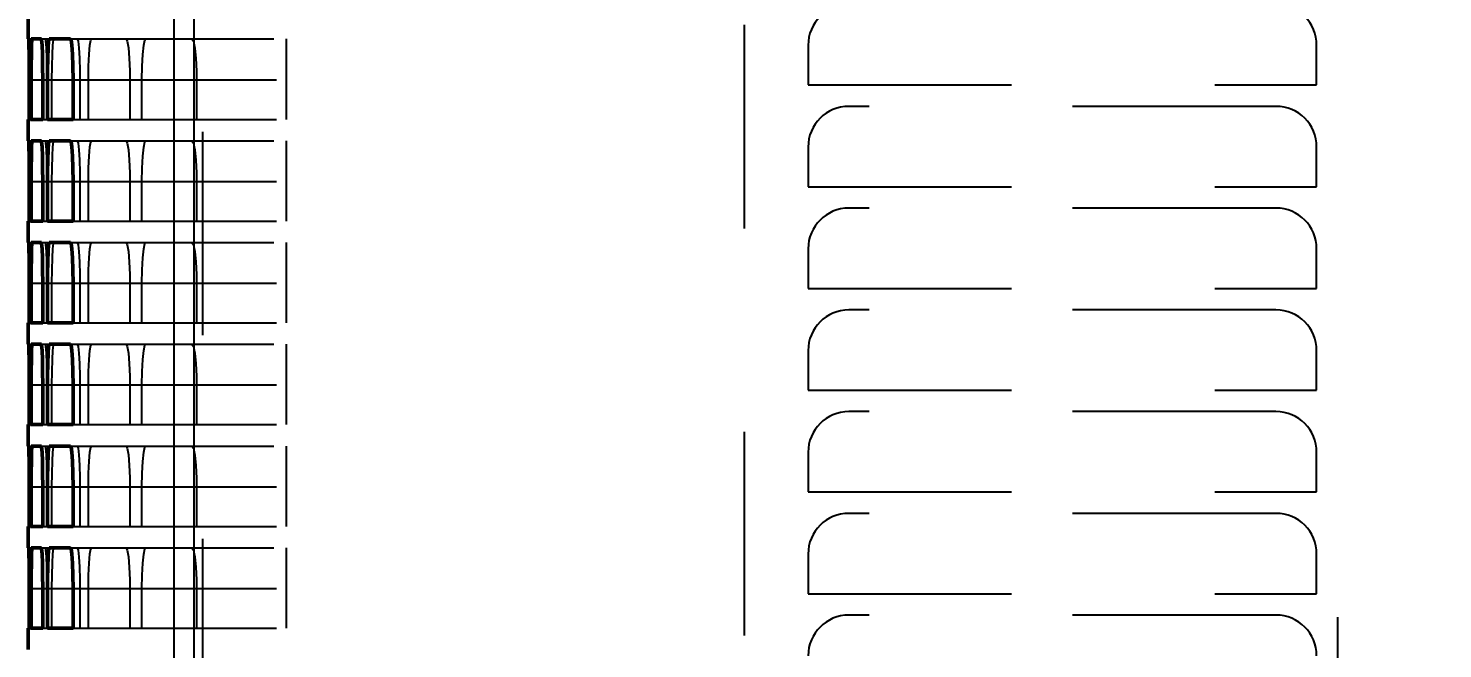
# Model space of a CAD drawing. Header units: inches. Extents: x -0.3 to 42.3, y 0 to 35.9.
# Drawn here: x -0.27 to 6.68, y 6.08 to 9.13 of the extents above; entities that cross this region are included whole.
import ezdxf

# ---------------------------------------------------------------- set-up
doc = ezdxf.new("R2010")
doc.units = ezdxf.units.IN
doc.header["$MEASUREMENT"] = 0
doc.linetypes.add('Center', pattern=[1.5, 0.45, -0.5, 0.05, -0.5])
doc.linetypes.add('Dashed', pattern=[2, 1, -1])
for name, color, linetype, lineweight in [('AM_0', 7, 'Continuous', 50), ('AM_4', 3, 'Continuous', 25), ('AM_5', 3, 'Continuous', 25), ('AM_7', 7, 'Center', 25), ('AM_9', 6, 'Dashed', 25)]:
    doc.layers.add(name, color=color, linetype=linetype, lineweight=lineweight)
doc.dimstyles.get("Standard").update_dxf_attribs({"dimtxt": 0.18, "dimasz": 0.18, "dimexe": 0.18, "dimexo": 0.0625, "dimgap": 0.09, "dimtad": 0, "dimtih": 1, "dimtoh": 1, "dimdec": 4, "dimzin": 0, "dimdsep": 46, "dimtxsty": 'Standard', "dimcen": 0.09, "dimadec": 0, "dimazin": 0, "dimtfac": 1, "dimtdec": 4, "dimtofl": 0, "dimtmove": 0, "dimatfit": 3, "dimfxl": 1, "dimtolj": 1, "dimtzin": 0, "dimarcsym": 0})

# ---------------------------------------------------------------- blocks, each defined once
blk = doc.blocks.new('*D1')
at = {"layer": 'AM_5', "color": 0, "lineweight": -2}
for p, q in [((14.375, 35.75), (39.27, 35.75)), ((39.27, 33.75), (39.27, 24.8282)), ((39.27, 2), (39.27, 10.9218)), ((3.39, 0), (39.27, 0))]:
    blk.add_line(p, q, dxfattribs=at)
at = {"layer": 'AM_5', "color": 0}
for points in [[(39.6033, 33.75), (38.9367, 33.75), (39.27, 35.75)], [(38.9367, 2), (39.6033, 2), (39.27, 0)]]:
    blk.add_solid(points, dxfattribs=at)
at = {"layer": 'Defpoints', "color": 0}
for p in [(14.375, 35.75), (3.39, 0), (39.27, 0)]:
    blk.add_point(p, dxfattribs=at)
at = {"layer": 'AM_5', "color": 0, "insert": (39.27, 17.875), "char_height": 2, "attachment_point": 5, "rotation": 90}
blk.add_mtext('\\A1;35.75 in', dxfattribs=at)

msp = doc.modelspace()

# ---------------------------------------------------------------- linework, layer by layer
at = {"layer": 'AM_0'}
for p, q in [((-0.27, 9.186), (-0.27, 9.081)), ((-0.26742, 9.081), (-0.27, 9.081)), ((-0.20582, 9.081), (-0.25626, 9.081)), ((-0.06207, 9.081), (-0.16774, 9.081)), ((-0.26593, 8.686), (-0.26593, 8.881)), ((-0.25913, 8.881), (-0.25913, 8.686)), ((-0.19909, 8.686), (-0.19909, 8.881)), ((-0.17586, 8.881), (-0.17586, 8.686)), ((-0.05007, 8.686), (-0.05007, 8.881)), ((-0.27, 8.686), (-0.26593, 8.686)), ((-0.27, 8.686), (-0.27, 8.581)), ((-0.25913, 8.686), (-0.19909, 8.686)), ((-0.17586, 8.686), (-0.05007, 8.686)), ((-0.26742, 8.581), (-0.27, 8.581)), ((-0.20582, 8.581), (-0.25626, 8.581)), ((-0.06207, 8.581), (-0.16774, 8.581)), ((-0.26593, 8.186), (-0.26593, 8.381)), ((-0.25913, 8.381), (-0.25913, 8.186)), ((-0.19909, 8.186), (-0.19909, 8.381)), ((-0.17586, 8.381), (-0.17586, 8.186)), ((-0.05007, 8.186), (-0.05007, 8.381)), ((-0.27, 8.186), (-0.26593, 8.186)), ((-0.27, 8.186), (-0.27, 8.081)), ((-0.25913, 8.186), (-0.19909, 8.186)), ((-0.17586, 8.186), (-0.05007, 8.186)), ((-0.26742, 8.081), (-0.27, 8.081)), ((-0.20582, 8.081), (-0.25626, 8.081)), ((-0.06207, 8.081), (-0.16774, 8.081)), ((-0.26593, 7.686), (-0.26593, 7.881)), ((-0.25913, 7.881), (-0.25913, 7.686)), ((-0.19909, 7.686), (-0.19909, 7.881)), ((-0.17586, 7.881), (-0.17586, 7.686)), ((-0.05007, 7.686), (-0.05007, 7.881)), ((-0.27, 7.686), (-0.26593, 7.686)), ((-0.27, 7.686), (-0.27, 7.581)), ((-0.25913, 7.686), (-0.19909, 7.686)), ((-0.17586, 7.686), (-0.05007, 7.686)), ((-0.26742, 7.581), (-0.27, 7.581)), ((-0.20582, 7.581), (-0.25626, 7.581)), ((-0.06207, 7.581), (-0.16774, 7.581)), ((-0.26593, 7.186), (-0.26593, 7.381)), ((-0.25913, 7.381), (-0.25913, 7.186)), ((-0.19909, 7.186), (-0.19909, 7.381)), ((-0.17586, 7.381), (-0.17586, 7.186)), ((-0.05007, 7.186), (-0.05007, 7.381)), ((-0.27, 7.186), (-0.26593, 7.186)), ((-0.27, 7.186), (-0.27, 7.081)), ((-0.25913, 7.186), (-0.19909, 7.186)), ((-0.17586, 7.186), (-0.05007, 7.186)), ((-0.26742, 7.081), (-0.27, 7.081)), ((-0.20582, 7.081), (-0.25626, 7.081)), ((-0.06207, 7.081), (-0.16774, 7.081)), ((-0.26593, 6.686), (-0.26593, 6.881)), ((-0.25913, 6.881), (-0.25913, 6.686)), ((-0.19909, 6.686), (-0.19909, 6.881)), ((-0.17586, 6.881), (-0.17586, 6.686)), ((-0.05007, 6.686), (-0.05007, 6.881)), ((-0.27, 6.686), (-0.26593, 6.686)), ((-0.27, 6.686), (-0.27, 6.581)), ((-0.25913, 6.686), (-0.19909, 6.686)), ((-0.17586, 6.686), (-0.05007, 6.686)), ((-0.26742, 6.581), (-0.27, 6.581)), ((-0.20582, 6.581), (-0.25626, 6.581)), ((-0.06207, 6.581), (-0.16774, 6.581)), ((-0.26593, 6.186), (-0.26593, 6.381)), ((-0.25913, 6.381), (-0.25913, 6.186)), ((-0.19909, 6.186), (-0.19909, 6.381)), ((-0.17586, 6.381), (-0.17586, 6.186)), ((-0.05007, 6.186), (-0.05007, 6.381)), ((-0.27, 6.186), (-0.26593, 6.186)), ((-0.27, 6.186), (-0.27, 6.081)), ((-0.25913, 6.186), (-0.19909, 6.186)), ((-0.17586, 6.186), (-0.05007, 6.186))]:
    msp.add_line(p, q, dxfattribs=at)
for points in [[(-0.26593, 8.881), (-0.26603, 8.9472), (-0.26629, 9.00594), (-0.26667, 9.05059), (-0.26712, 9.07612), (-0.26742, 9.081)], [(-0.25626, 9.081), (-0.25725, 9.06972), (-0.25809, 9.03717), (-0.25871, 8.987), (-0.25906, 8.92488), (-0.25913, 8.881)], [(-0.19909, 8.881), (-0.19947, 8.94717), (-0.20059, 9.00588), (-0.20229, 9.05053), (-0.20437, 9.0761), (-0.20582, 9.081)], [(-0.16774, 9.081), (-0.17047, 9.06971), (-0.17286, 9.03711), (-0.17465, 8.98689), (-0.17567, 8.92475), (-0.17586, 8.881)], [(-0.05007, 8.881), (-0.05075, 8.94711), (-0.05272, 9.00577), (-0.05573, 9.05042), (-0.05944, 9.07604), (-0.06207, 9.081)], [(-0.26593, 8.381), (-0.26603, 8.4472), (-0.26629, 8.50594), (-0.26667, 8.55059), (-0.26712, 8.57612), (-0.26742, 8.581)], [(-0.25626, 8.581), (-0.25725, 8.56972), (-0.25809, 8.53717), (-0.25871, 8.487), (-0.25906, 8.42488), (-0.25913, 8.381)], [(-0.19909, 8.381), (-0.19947, 8.44717), (-0.20059, 8.50588), (-0.20229, 8.55053), (-0.20437, 8.5761), (-0.20582, 8.581)], [(-0.16774, 8.581), (-0.17047, 8.56971), (-0.17286, 8.53711), (-0.17465, 8.48689), (-0.17567, 8.42475), (-0.17586, 8.381)], [(-0.05007, 8.381), (-0.05075, 8.44711), (-0.05272, 8.50577), (-0.05573, 8.55042), (-0.05944, 8.57604), (-0.06207, 8.581)], [(-0.26593, 7.881), (-0.26603, 7.9472), (-0.26629, 8.00594), (-0.26667, 8.05059), (-0.26712, 8.07612), (-0.26742, 8.081)], [(-0.25626, 8.081), (-0.25725, 8.06972), (-0.25809, 8.03717), (-0.25871, 7.987), (-0.25906, 7.92488), (-0.25913, 7.881)], [(-0.19909, 7.881), (-0.19947, 7.94717), (-0.20059, 8.00588), (-0.20229, 8.05053), (-0.20437, 8.0761), (-0.20582, 8.081)], [(-0.16774, 8.081), (-0.17047, 8.06971), (-0.17286, 8.03711), (-0.17465, 7.98689), (-0.17567, 7.92475), (-0.17586, 7.881)], [(-0.05007, 7.881), (-0.05075, 7.94711), (-0.05272, 8.00577), (-0.05573, 8.05042), (-0.05944, 8.07604), (-0.06207, 8.081)], [(-0.26593, 7.381), (-0.26603, 7.4472), (-0.26629, 7.50594), (-0.26667, 7.55059), (-0.26712, 7.57612), (-0.26742, 7.581)], [(-0.25626, 7.581), (-0.25725, 7.56972), (-0.25809, 7.53717), (-0.25871, 7.487), (-0.25906, 7.42488), (-0.25913, 7.381)], [(-0.19909, 7.381), (-0.19947, 7.44717), (-0.20059, 7.50588), (-0.20229, 7.55053), (-0.20437, 7.5761), (-0.20582, 7.581)], [(-0.16774, 7.581), (-0.17047, 7.56971), (-0.17286, 7.53711), (-0.17465, 7.48689), (-0.17567, 7.42475), (-0.17586, 7.381)], [(-0.05007, 7.381), (-0.05075, 7.44711), (-0.05272, 7.50577), (-0.05573, 7.55042), (-0.05944, 7.57604), (-0.06207, 7.581)], [(-0.26593, 6.881), (-0.26603, 6.9472), (-0.26629, 7.00594), (-0.26667, 7.05059), (-0.26712, 7.07612), (-0.26742, 7.081)], [(-0.25626, 7.081), (-0.25725, 7.06972), (-0.25809, 7.03717), (-0.25871, 6.987), (-0.25906, 6.92488), (-0.25913, 6.881)], [(-0.19909, 6.881), (-0.19947, 6.94717), (-0.20059, 7.00588), (-0.20229, 7.05053), (-0.20437, 7.0761), (-0.20582, 7.081)], [(-0.16774, 7.081), (-0.17047, 7.06971), (-0.17286, 7.03711), (-0.17465, 6.98689), (-0.17567, 6.92475), (-0.17586, 6.881)], [(-0.05007, 6.881), (-0.05075, 6.94711), (-0.05272, 7.00577), (-0.05573, 7.05042), (-0.05944, 7.07604), (-0.06207, 7.081)], [(-0.26593, 6.381), (-0.26603, 6.4472), (-0.26629, 6.50594), (-0.26667, 6.55059), (-0.26712, 6.57612), (-0.26742, 6.581)], [(-0.25626, 6.581), (-0.25725, 6.56972), (-0.25809, 6.53717), (-0.25871, 6.487), (-0.25906, 6.42488), (-0.25913, 6.381)], [(-0.19909, 6.381), (-0.19947, 6.44717), (-0.20059, 6.50588), (-0.20229, 6.55053), (-0.20437, 6.5761), (-0.20582, 6.581)], [(-0.16774, 6.581), (-0.17047, 6.56971), (-0.17286, 6.53711), (-0.17465, 6.48689), (-0.17567, 6.42475), (-0.17586, 6.381)], [(-0.05007, 6.381), (-0.05075, 6.44711), (-0.05272, 6.50577), (-0.05573, 6.55042), (-0.05944, 6.57604), (-0.06207, 6.581)]]:
    msp.add_lwpolyline(points, dxfattribs=at)
at = {"layer": 'AM_4'}
for p, q in [((0.44514, 14.625), (0.44514, 2.375)), ((0.54454, 14.625), (0.54454, 2.375)), ((-0.25913, 8.881), (-0.19909, 8.881)), ((-0.17586, 8.881), (-0.05007, 8.881)), ((-0.25913, 8.381), (-0.19909, 8.381)), ((-0.17586, 8.381), (-0.05007, 8.381)), ((-0.25913, 7.881), (-0.19909, 7.881)), ((-0.17586, 7.881), (-0.05007, 7.881)), ((-0.25913, 7.381), (-0.19909, 7.381)), ((-0.17586, 7.381), (-0.05007, 7.381)), ((-0.25913, 6.881), (-0.19909, 6.881)), ((-0.17586, 6.881), (-0.05007, 6.881)), ((-0.25913, 6.381), (-0.19909, 6.381)), ((-0.17586, 6.381), (-0.05007, 6.381))]:
    msp.add_line(p, q, dxfattribs=at)
at = {"layer": 'AM_7'}
msp.add_line((6.167, 6.2396), (6.167, 1.9144), dxfattribs=at)
at = {"layer": 'AM_9'}
for p, q in [((3.2489, 35.15), (3.2489, 1.625)), ((0.58584, 14.625), (0.58584, 1.625)), ((-0.26742, 9.081), (-0.25626, 9.081)), ((-0.20582, 9.081), (-0.16774, 9.081)), ((-0.06207, 9.081), (1, 9.081)), ((1, 8.686), (1, 9.081)), ((3.564, 9.05), (3.564, 8.855)), ((6.064, 8.855), (6.064, 9.05)), ((-0.26593, 8.881), (-0.25913, 8.881)), ((-0.26035, 8.881), (-0.26035, 8.686)), ((-0.25075, 8.686), (-0.25075, 8.881)), ((-0.19909, 8.881), (-0.17586, 8.881)), ((-0.17953, 8.881), (-0.17953, 8.686)), ((-0.15351, 8.686), (-0.15351, 8.881)), ((-0.05007, 8.881), (1, 8.881)), ((-0.01649, 8.881), (-0.01649, 8.686)), ((0.026, 8.686), (0.026, 8.881)), ((0.22909, 8.881), (0.22909, 8.686)), ((0.28815, 8.686), (0.28815, 8.881)), ((0.55774, 8.881), (0.55774, 8.686)), ((3.564, 8.855), (6.064, 8.855)), ((5.864, 8.75), (3.764, 8.75)), ((-0.26593, 8.686), (-0.25913, 8.686)), ((-0.19909, 8.686), (-0.17586, 8.686)), ((-0.05007, 8.686), (1, 8.686)), ((-0.26742, 8.581), (-0.25626, 8.581)), ((-0.20582, 8.581), (-0.16774, 8.581)), ((-0.06207, 8.581), (1, 8.581)), ((1, 8.186), (1, 8.581)), ((3.564, 8.55), (3.564, 8.355)), ((6.064, 8.355), (6.064, 8.55)), ((-0.26593, 8.381), (-0.25913, 8.381)), ((-0.26035, 8.381), (-0.26035, 8.186)), ((-0.25075, 8.186), (-0.25075, 8.381)), ((-0.19909, 8.381), (-0.17586, 8.381)), ((-0.17953, 8.381), (-0.17953, 8.186)), ((-0.15351, 8.186), (-0.15351, 8.381)), ((-0.05007, 8.381), (1, 8.381)), ((-0.01649, 8.381), (-0.01649, 8.186)), ((0.026, 8.186), (0.026, 8.381)), ((0.22909, 8.381), (0.22909, 8.186)), ((0.28815, 8.186), (0.28815, 8.381)), ((0.55774, 8.381), (0.55774, 8.186)), ((3.564, 8.355), (6.064, 8.355)), ((5.864, 8.25), (3.764, 8.25)), ((-0.26593, 8.186), (-0.25913, 8.186)), ((-0.19909, 8.186), (-0.17586, 8.186)), ((-0.05007, 8.186), (1, 8.186)), ((-0.26742, 8.081), (-0.25626, 8.081)), ((-0.20582, 8.081), (-0.16774, 8.081)), ((-0.06207, 8.081), (1, 8.081)), ((1, 7.686), (1, 8.081)), ((3.564, 8.05), (3.564, 7.855)), ((6.064, 7.855), (6.064, 8.05)), ((-0.26593, 7.881), (-0.25913, 7.881)), ((-0.26035, 7.881), (-0.26035, 7.686)), ((-0.25075, 7.686), (-0.25075, 7.881)), ((-0.19909, 7.881), (-0.17586, 7.881)), ((-0.17953, 7.881), (-0.17953, 7.686)), ((-0.15351, 7.686), (-0.15351, 7.881)), ((-0.05007, 7.881), (1, 7.881)), ((-0.01649, 7.881), (-0.01649, 7.686)), ((0.026, 7.686), (0.026, 7.881)), ((0.22909, 7.881), (0.22909, 7.686)), ((0.28815, 7.686), (0.28815, 7.881)), ((0.55774, 7.881), (0.55774, 7.686)), ((3.564, 7.855), (6.064, 7.855)), ((5.864, 7.75), (3.764, 7.75)), ((-0.26593, 7.686), (-0.25913, 7.686)), ((-0.19909, 7.686), (-0.17586, 7.686)), ((-0.05007, 7.686), (1, 7.686)), ((-0.26742, 7.581), (-0.25626, 7.581)), ((-0.20582, 7.581), (-0.16774, 7.581)), ((-0.06207, 7.581), (1, 7.581)), ((1, 7.186), (1, 7.581)), ((3.564, 7.55), (3.564, 7.355)), ((6.064, 7.355), (6.064, 7.55)), ((-0.26593, 7.381), (-0.25913, 7.381)), ((-0.26035, 7.381), (-0.26035, 7.186)), ((-0.25075, 7.186), (-0.25075, 7.381)), ((-0.19909, 7.381), (-0.17586, 7.381)), ((-0.17953, 7.381), (-0.17953, 7.186)), ((-0.15351, 7.186), (-0.15351, 7.381)), ((-0.05007, 7.381), (1, 7.381)), ((-0.01649, 7.381), (-0.01649, 7.186)), ((0.026, 7.186), (0.026, 7.381)), ((0.22909, 7.381), (0.22909, 7.186)), ((0.28815, 7.186), (0.28815, 7.381)), ((0.55774, 7.381), (0.55774, 7.186)), ((3.564, 7.355), (6.064, 7.355)), ((5.864, 7.25), (3.764, 7.25)), ((-0.26593, 7.186), (-0.25913, 7.186)), ((-0.19909, 7.186), (-0.17586, 7.186)), ((-0.05007, 7.186), (1, 7.186)), ((-0.26742, 7.081), (-0.25626, 7.081)), ((-0.20582, 7.081), (-0.16774, 7.081)), ((-0.06207, 7.081), (1, 7.081)), ((1, 6.686), (1, 7.081)), ((3.564, 7.05), (3.564, 6.855)), ((6.064, 6.855), (6.064, 7.05)), ((-0.26593, 6.881), (-0.25913, 6.881)), ((-0.26035, 6.881), (-0.26035, 6.686)), ((-0.25075, 6.686), (-0.25075, 6.881)), ((-0.19909, 6.881), (-0.17586, 6.881)), ((-0.17953, 6.881), (-0.17953, 6.686)), ((-0.15351, 6.686), (-0.15351, 6.881)), ((-0.05007, 6.881), (1, 6.881)), ((-0.01649, 6.881), (-0.01649, 6.686)), ((0.026, 6.686), (0.026, 6.881)), ((0.22909, 6.881), (0.22909, 6.686)), ((0.28815, 6.686), (0.28815, 6.881)), ((0.55774, 6.881), (0.55774, 6.686)), ((3.564, 6.855), (6.064, 6.855)), ((5.864, 6.75), (3.764, 6.75)), ((-0.26593, 6.686), (-0.25913, 6.686)), ((-0.19909, 6.686), (-0.17586, 6.686)), ((-0.05007, 6.686), (1, 6.686)), ((-0.26742, 6.581), (-0.25626, 6.581)), ((-0.20582, 6.581), (-0.16774, 6.581)), ((-0.06207, 6.581), (1, 6.581)), ((1, 6.186), (1, 6.581)), ((3.564, 6.55), (3.564, 6.355)), ((6.064, 6.355), (6.064, 6.55)), ((-0.26593, 6.381), (-0.25913, 6.381)), ((-0.26035, 6.381), (-0.26035, 6.186)), ((-0.25075, 6.186), (-0.25075, 6.381)), ((-0.19909, 6.381), (-0.17586, 6.381)), ((-0.17953, 6.381), (-0.17953, 6.186)), ((-0.15351, 6.186), (-0.15351, 6.381)), ((-0.05007, 6.381), (1, 6.381)), ((-0.01649, 6.381), (-0.01649, 6.186)), ((0.026, 6.186), (0.026, 6.381)), ((0.22909, 6.381), (0.22909, 6.186)), ((0.28815, 6.186), (0.28815, 6.381)), ((0.55774, 6.381), (0.55774, 6.186)), ((3.564, 6.355), (6.064, 6.355)), ((5.864, 6.25), (3.764, 6.25)), ((-0.26593, 6.186), (-0.25913, 6.186)), ((-0.19909, 6.186), (-0.17586, 6.186)), ((-0.05007, 6.186), (1, 6.186))]:
    msp.add_line(p, q, dxfattribs=at)
for points in [[(-0.26273, 9.081), (-0.26198, 9.06972), (-0.26128, 9.03717), (-0.26073, 8.987), (-0.26041, 8.92489), (-0.26035, 8.881)], [(-0.25075, 8.881), (-0.25055, 8.94719), (-0.24996, 9.00592), (-0.24902, 9.05057), (-0.24784, 9.07611), (-0.24699, 9.081)], [(-0.18716, 9.081), (-0.18467, 9.06971), (-0.18243, 9.03712), (-0.18071, 8.9869), (-0.17972, 8.92476), (-0.17953, 8.881)], [(-0.15351, 8.881), (-0.15301, 8.94715), (-0.15156, 9.00585), (-0.14931, 9.0505), (-0.1465, 9.07608), (-0.14448, 9.081)], [(-0.0294, 9.081), (-0.02516, 9.06969), (-0.02136, 9.03702), (-0.01846, 8.9867), (-0.01681, 8.92451), (-0.01649, 8.881)], [(0.026, 8.881), (0.0268, 8.94708), (0.0291, 9.0057), (0.03265, 9.05035), (0.0371, 9.07601), (0.0403, 9.081)], [(0.21089, 9.081), (0.21689, 9.06965), (0.22225, 9.03686), (0.22634, 8.98638), (0.22866, 8.92412), (0.22909, 8.881)], [(0.28815, 8.881), (0.28924, 8.94697), (0.29239, 9.0055), (0.29725, 9.05014), (0.30334, 9.07592), (0.30776, 9.081)], [(0.5342, 9.081), (0.54199, 9.0696), (0.54467, 9.05994)], [(0.54467, 9.05994), (0.54894, 9.03665), (0.55421, 8.98596), (0.55719, 8.92359), (0.55774, 8.881)], [(-0.26273, 8.581), (-0.26198, 8.56972), (-0.26128, 8.53717), (-0.26073, 8.487), (-0.26041, 8.42489), (-0.26035, 8.381)], [(-0.25075, 8.381), (-0.25055, 8.44719), (-0.24996, 8.50592), (-0.24902, 8.55057), (-0.24784, 8.57611), (-0.24699, 8.581)], [(-0.18716, 8.581), (-0.18467, 8.56971), (-0.18243, 8.53712), (-0.18071, 8.4869), (-0.17972, 8.42476), (-0.17953, 8.381)], [(-0.15351, 8.381), (-0.15301, 8.44715), (-0.15156, 8.50585), (-0.14931, 8.5505), (-0.1465, 8.57608), (-0.14448, 8.581)], [(-0.0294, 8.581), (-0.02516, 8.56969), (-0.02136, 8.53702), (-0.01846, 8.4867), (-0.01681, 8.42451), (-0.01649, 8.381)], [(0.026, 8.381), (0.0268, 8.44708), (0.0291, 8.5057), (0.03265, 8.55035), (0.0371, 8.57601), (0.0403, 8.581)], [(0.21089, 8.581), (0.21689, 8.56965), (0.22225, 8.53686), (0.22634, 8.48638), (0.22866, 8.42412), (0.22909, 8.381)], [(0.28815, 8.381), (0.28924, 8.44697), (0.29239, 8.5055), (0.29725, 8.55014), (0.30334, 8.57592), (0.30776, 8.581)], [(0.5342, 8.581), (0.54199, 8.5696), (0.54467, 8.55994)], [(0.54467, 8.55994), (0.54894, 8.53665), (0.55421, 8.48596), (0.55719, 8.42359), (0.55774, 8.381)], [(-0.26273, 8.081), (-0.26198, 8.06972), (-0.26128, 8.03717), (-0.26073, 7.987), (-0.26041, 7.92489), (-0.26035, 7.881)], [(-0.25075, 7.881), (-0.25055, 7.94719), (-0.24996, 8.00592), (-0.24902, 8.05057), (-0.24784, 8.07611), (-0.24699, 8.081)], [(-0.18716, 8.081), (-0.18467, 8.06971), (-0.18243, 8.03712), (-0.18071, 7.9869), (-0.17972, 7.92476), (-0.17953, 7.881)], [(-0.15351, 7.881), (-0.15301, 7.94715), (-0.15156, 8.00585), (-0.14931, 8.0505), (-0.1465, 8.07608), (-0.14448, 8.081)], [(-0.0294, 8.081), (-0.02516, 8.06969), (-0.02136, 8.03702), (-0.01846, 7.9867), (-0.01681, 7.92451), (-0.01649, 7.881)], [(0.026, 7.881), (0.0268, 7.94708), (0.0291, 8.0057), (0.03265, 8.05035), (0.0371, 8.07601), (0.0403, 8.081)], [(0.21089, 8.081), (0.21689, 8.06965), (0.22225, 8.03686), (0.22634, 7.98638), (0.22866, 7.92412), (0.22909, 7.881)], [(0.28815, 7.881), (0.28924, 7.94697), (0.29239, 8.0055), (0.29725, 8.05014), (0.30334, 8.07592), (0.30776, 8.081)], [(0.5342, 8.081), (0.54199, 8.0696), (0.54467, 8.05994)], [(0.54467, 8.05994), (0.54894, 8.03665), (0.55421, 7.98596), (0.55719, 7.92359), (0.55774, 7.881)], [(-0.26273, 7.581), (-0.26198, 7.56972), (-0.26128, 7.53717), (-0.26073, 7.487), (-0.26041, 7.42489), (-0.26035, 7.381)], [(-0.25075, 7.381), (-0.25055, 7.44719), (-0.24996, 7.50592), (-0.24902, 7.55057), (-0.24784, 7.57611), (-0.24699, 7.581)], [(-0.18716, 7.581), (-0.18467, 7.56971), (-0.18243, 7.53712), (-0.18071, 7.4869), (-0.17972, 7.42476), (-0.17953, 7.381)], [(-0.15351, 7.381), (-0.15301, 7.44715), (-0.15156, 7.50585), (-0.14931, 7.5505), (-0.1465, 7.57608), (-0.14448, 7.581)], [(-0.0294, 7.581), (-0.02516, 7.56969), (-0.02136, 7.53702), (-0.01846, 7.4867), (-0.01681, 7.42451), (-0.01649, 7.381)], [(0.026, 7.381), (0.0268, 7.44708), (0.0291, 7.5057), (0.03265, 7.55035), (0.0371, 7.57601), (0.0403, 7.581)], [(0.21089, 7.581), (0.21689, 7.56965), (0.22225, 7.53686), (0.22634, 7.48638), (0.22866, 7.42412), (0.22909, 7.381)], [(0.28815, 7.381), (0.28924, 7.44697), (0.29239, 7.5055), (0.29725, 7.55014), (0.30334, 7.57592), (0.30776, 7.581)], [(0.5342, 7.581), (0.54199, 7.5696), (0.54467, 7.55994)], [(0.54467, 7.55994), (0.54894, 7.53665), (0.55421, 7.48596), (0.55719, 7.42359), (0.55774, 7.381)], [(-0.26273, 7.081), (-0.26198, 7.06972), (-0.26128, 7.03717), (-0.26073, 6.987), (-0.26041, 6.92489), (-0.26035, 6.881)], [(-0.25075, 6.881), (-0.25055, 6.94719), (-0.24996, 7.00592), (-0.24902, 7.05057), (-0.24784, 7.07611), (-0.24699, 7.081)], [(-0.18716, 7.081), (-0.18467, 7.06971), (-0.18243, 7.03712), (-0.18071, 6.9869), (-0.17972, 6.92476), (-0.17953, 6.881)], [(-0.15351, 6.881), (-0.15301, 6.94715), (-0.15156, 7.00585), (-0.14931, 7.0505), (-0.1465, 7.07608), (-0.14448, 7.081)], [(-0.0294, 7.081), (-0.02516, 7.06969), (-0.02136, 7.03702), (-0.01846, 6.9867), (-0.01681, 6.92451), (-0.01649, 6.881)], [(0.026, 6.881), (0.0268, 6.94708), (0.0291, 7.0057), (0.03265, 7.05035), (0.0371, 7.07601), (0.0403, 7.081)], [(0.21089, 7.081), (0.21689, 7.06965), (0.22225, 7.03686), (0.22634, 6.98638), (0.22866, 6.92412), (0.22909, 6.881)], [(0.28815, 6.881), (0.28924, 6.94697), (0.29239, 7.0055), (0.29725, 7.05014), (0.30334, 7.07592), (0.30776, 7.081)], [(0.5342, 7.081), (0.54199, 7.0696), (0.54467, 7.05994)], [(0.54467, 7.05994), (0.54894, 7.03665), (0.55421, 6.98596), (0.55719, 6.92359), (0.55774, 6.881)], [(-0.26273, 6.581), (-0.26198, 6.56972), (-0.26128, 6.53717), (-0.26073, 6.487), (-0.26041, 6.42489), (-0.26035, 6.381)], [(-0.25075, 6.381), (-0.25055, 6.44719), (-0.24996, 6.50592), (-0.24902, 6.55057), (-0.24784, 6.57611), (-0.24699, 6.581)], [(-0.18716, 6.581), (-0.18467, 6.56971), (-0.18243, 6.53712), (-0.18071, 6.4869), (-0.17972, 6.42476), (-0.17953, 6.381)], [(-0.15351, 6.381), (-0.15301, 6.44715), (-0.15156, 6.50585), (-0.14931, 6.5505), (-0.1465, 6.57608), (-0.14448, 6.581)], [(-0.0294, 6.581), (-0.02516, 6.56969), (-0.02136, 6.53702), (-0.01846, 6.4867), (-0.01681, 6.42451), (-0.01649, 6.381)], [(0.026, 6.381), (0.0268, 6.44708), (0.0291, 6.5057), (0.03265, 6.55035), (0.0371, 6.57601), (0.0403, 6.581)], [(0.21089, 6.581), (0.21689, 6.56965), (0.22225, 6.53686), (0.22634, 6.48638), (0.22866, 6.42412), (0.22909, 6.381)], [(0.28815, 6.381), (0.28924, 6.44697), (0.29239, 6.5055), (0.29725, 6.55014), (0.30334, 6.57592), (0.30776, 6.581)], [(0.5342, 6.581), (0.54199, 6.5696), (0.54467, 6.55994)], [(0.54467, 6.55994), (0.54894, 6.53665), (0.55421, 6.48596), (0.55719, 6.42359), (0.55774, 6.381)]]:
    msp.add_lwpolyline(points, dxfattribs=at)
for centre, start, end in [((3.764, 9.05), 90, 180), ((5.864, 9.05), 0, 90), ((3.764, 8.55), 90, 180), ((5.864, 8.55), 360, 90), ((3.764, 8.05), 90, 180), ((5.864, 8.05), 360, 90), ((3.764, 7.55), 90, 180), ((5.864, 7.55), 360, 90), ((3.764, 7.05), 90, 180), ((5.864, 7.05), 360, 90), ((3.764, 6.55), 90, 180), ((5.864, 6.55), 360, 90), ((3.764, 6.05), 90, 180), ((5.864, 6.05), 360, 90)]:
    msp.add_arc(centre, 0.2, start, end, dxfattribs=at)

# ---------------------------------------------------------------- dimensions: what is measured, and where the dimension line sits
at = {"layer": 'AM_5'}
dim = msp.add_linear_dim(base=(39.27, 0), p1=(14.375, 35.75), p2=(3.39, 0), angle=90, text='35.75 in', dimstyle='Standard', override={"dimtxt": 2, "dimasz": 2, "dimexe": 0, "dimexo": 0, "dimgap": 0.6}, dxfattribs=at)
dim.commit()
dim.dimension.update_dxf_attribs({"geometry": '*D1', "text_midpoint": (39.27, 17.875), "dimtype": 160, "text_rotation": 90})

doc.saveas('drawing.dxf')
